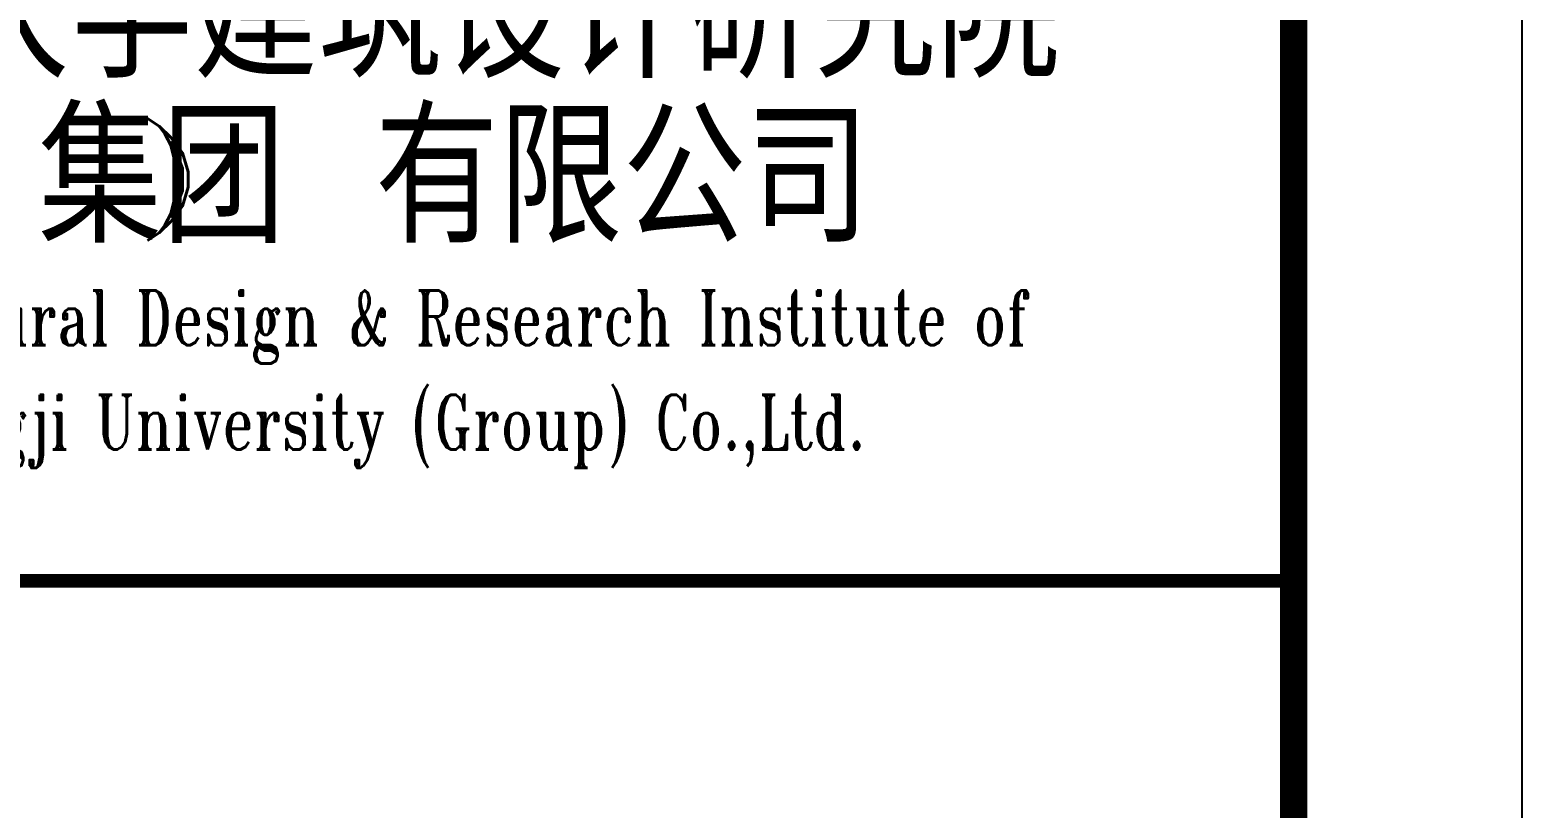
# Model space of a CAD drawing. Extents: x -345393 to -54719, y 203828 to 476815.
# Drawn here: x -267823 to -261293, y 373383 to 376788 of the extents above; entities that cross this region are included whole.
import ezdxf
from ezdxf.enums import TextEntityAlignment as Align

# ---------------------------------------------------------------- set-up
doc = ezdxf.new("R2010")
doc.units = 0
doc.header["$LTSCALE"] = 1000
doc.header["$MEASUREMENT"] = 0
doc.layers.get('0').update_dxf_attribs({"color": 252, "linetype": 'CONTINUOUS'})
doc.layers.add('图框', color=252, linetype='CONTINUOUS')
doc.styles.add('TKZ1_tjhts.shx', font='tjromant.shx', dxfattribs={"bigfont": 'tjhts.shx'})

# ---------------------------------------------------------------- blocks, each defined once
blk = doc.blocks.new('TJAD_TK_LOGO')
at = {"layer": '图框', "style": 'TKZ1_tjhts.shx'}
for s, height, p in [('同济大学建筑设计研究院', 0.258835, (0.6, -0.4754)), (' 集团 有限公司', 0.25884, (0.6594, -0.8031))]:
    blk.add_text(s, height=height, dxfattribs=at).set_placement(p, align=Align.MIDDLE_CENTER)
at = {"layer": '图框', "style": 'TKZ1_tjhts.shx', "width": 1.7}
blk.add_text('(  )', height=0.15893, dxfattribs=at).set_placement((-0.44, -0.8747))
at = {"layer": '图框', "style": 'TKZ1_tjhts.shx', "width": 0.7}
for s, p in [('Architectural Design & Research Institute of', (0.6, -1.0814)), ('Tongji University (Group) Co.,Ltd.', (0.6, -1.2887))]:
    blk.add_text(s, height=0.108983, dxfattribs=at).set_placement(p, align=Align.MIDDLE_CENTER)
blk = doc.blocks.new('TJAD_TK_A1')
at = {"layer": '图框'}
for p, q in [((500.379, 356.449), (500.379, 950.449)), ((1341.379, 356.449), (1341.379, 950.449))]:
    blk.add_line(p, q, dxfattribs=at)
at = {"layer": '图框', "const_width": 1.2}
blk.add_lwpolyline([(1331.379, 940.449), (525.379, 940.449), (525.379, 366.449), (1331.379, 366.449)], close=True, dxfattribs=at)
at = {"layer": '图框', "const_width": 0.6}
blk.add_lwpolyline([(1251.379, 670.449), (1331.379, 670.449)], dxfattribs=at)
at = {"color": 1, "xscale": 22.02171320475964, "yscale": 22.02171320475964, "zscale": 22.02171320475958}
blk.add_blockref('TJAD_TK_LOGO', (1278.166, 705.775), dxfattribs=at)

msp = doc.modelspace()

# ---------------------------------------------------------------- block references
at = {"layer": '图框', "xscale": 100, "yscale": 100, "zscale": 100}
for p in [(-395430.60052, 307331.57687), (-311330.60052, 307331.57687)]:
    msp.add_blockref('TJAD_TK_A1', p, dxfattribs=at)

doc.saveas('drawing.dxf')
